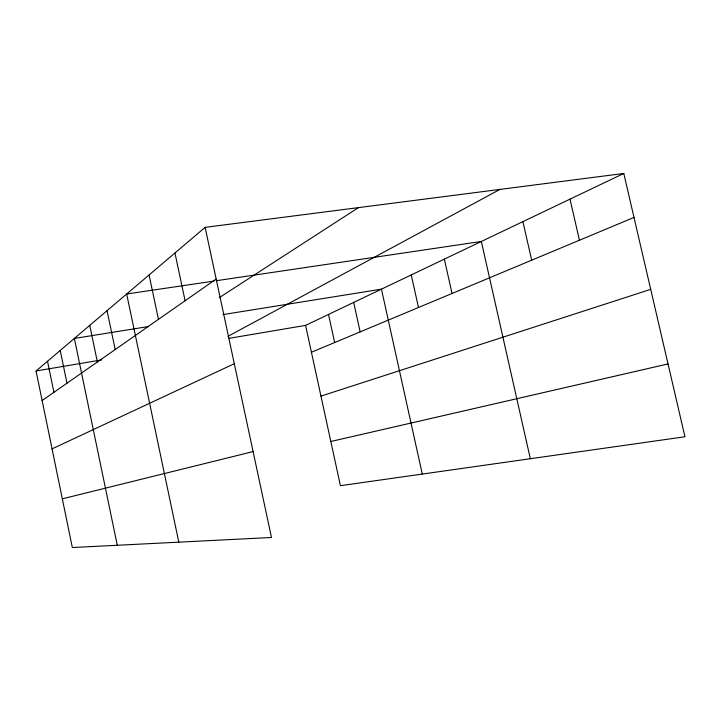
<?xml version="1.0" encoding="UTF-8"?>
<svg xmlns="http://www.w3.org/2000/svg" width="721" height="721" viewBox="0 0 721 721"><rect width="100%" height="100%" fill="white"/><g stroke="black" fill="none" stroke-linecap="round" stroke-linejoin="round"><path stroke-width="1.08" d="M205.115 227.358L271.484 537.487L72.343 547.536L36.05 370.991L205.115 227.358L623.791 173.464L684.95 436.764L340.429 485.693L305.587 325.378L623.791 173.464M42.124 400.561L216.183 279.054M219.202 297.701L358.418 207.621M228.034 336.319L499.968 189.398M52.056 448.868L234.298 363.717M311.427 352.245L634.002 217.427M320.962 396.117L650.712 289.355M62.33 498.833L253.098 451.58M330.822 441.495L668.034 363.934M36.05 370.991L101.85 359.86M228.656 338.401L305.587 325.378M148.364 326.559L74.371 338.437L117.289 545.274M223.014 314.581L381.445 289.166L422.29 474.067M214.047 281.064L126.671 293.997L178.808 542.165M216.264 280.73L481.331 241.472L530.332 458.727M570.005 199.14L579.441 240.228M522.905 221.626L531.683 260.191M444.352 259.127L452.04 293.474M411.249 274.935L418.486 307.497M353.687 302.414L360.158 331.876M328.515 314.437L334.652 342.538M174.951 252.99L185.099 300.756M149.085 274.962L158.458 319.349M107.059 310.661L115.198 349.55M89.755 325.36L97.38 361.987M60.213 350.46L66.99 383.212M47.514 361.257L53.922 392.332"/></g></svg>
